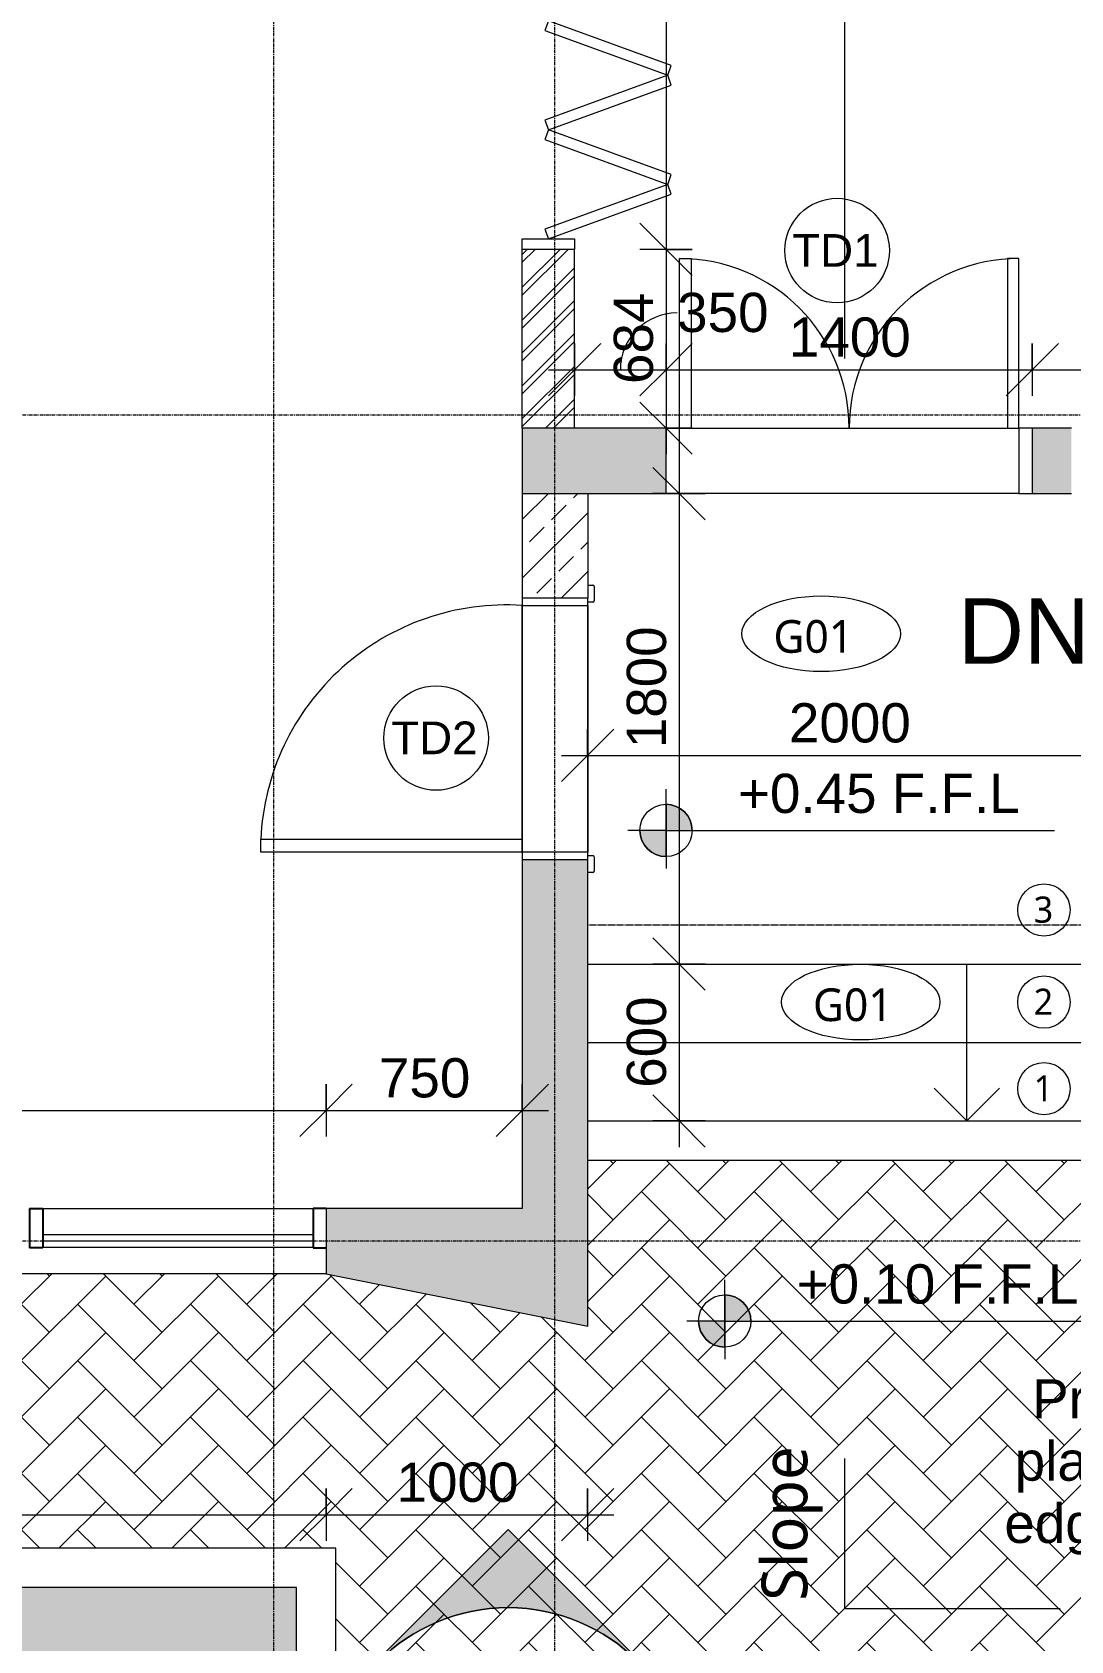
# Model space of a CAD drawing. Header units: millimetres. Extents: x -14329 to 996201, y -409013 to 338495.
# Drawn here: x -3837 to 133, y -11417 to -5263 of the extents above; entities that cross this region are included whole.
import ezdxf

# ---------------------------------------------------------------- set-up
doc = ezdxf.new("R2010")
doc.units = ezdxf.units.MM
doc.linetypes.add('Grid Line', pattern=[22.225, 12.7, -3.175, 3.175, -3.175])
doc.linetypes.add('Overhead', pattern=[3.96875, 2.38125, -1.5875])
for name, color, linetype, lineweight in [('A-ANNO-DIMS', 211, 'Continuous', 9), ('A-ANNO-DIMS-100', 211, 'Continuous', 9), ('A-ANNO-NOTE', 131, 'Continuous', 9), ('A-DETL-GENF', 92, 'Continuous', 9), ('A-DETL-THIN', 151, 'Continuous', 9), ('A-DOOR', 31, 'Continuous', 9), ('A-DOOR-FRAM', 31, 'Continuous', 18), ('A-DOOR-IDEN', 31, 'Continuous', 18), ('A-FLOR', 192, 'Continuous', 9), ('A-FLOR-LEVL-TEXT', 2, 'Continuous', 9), ('A-FLOR-OVHD', 1, 'Overhead', 18), ('A-FLOR-PATT', 8, 'Continuous', 9), ('A-GLAZ-CURT', 52, 'Continuous', 9), ('A-GLAZ-CWMG', 51, 'Continuous', 9), ('A-WALL', 113, 'Continuous', 9), ('A-WALL-PATT', 111, 'Continuous', 18), ('G-ANNO-SYMB', 111, 'Continuous', 9), ('G-ANNO-TEXT', 231, 'Continuous', 9), ('S-GRID', 1, 'Continuous', 9), ('S-STRS', 31, 'Continuous', 9), ('S-STRS-ANNO', 31, 'Continuous', 9)]:
    doc.layers.add(name, color=color, linetype=linetype, lineweight=lineweight)
doc.styles.add('Arial', font='arial.ttf', dxfattribs={"height": 250})
doc.styles.add('Arial_1', font='arial.ttf', dxfattribs={"height": 150})
doc.styles.add('Arial_4', font='arial.ttf', dxfattribs={"height": 125})
doc.styles.add('Lucida Sans Unicode_1', font='l_10646.ttf', dxfattribs={"height": 175})
doc.styles.add('Lucida Sans Unicode_3', font='l_10646.ttf', dxfattribs={"height": 125})
doc.styles.add('Lucida Sans Unicode_6', font='l_10646.ttf', dxfattribs={"height": 100})
doc.dimstyles.new('100', dxfattribs={"dimscale": 304.8, "dimtxt": 153.03891, "dimasz": 0.656168, "dimexe": 0.328084, "dimexo": 0.0625, "dimgap": 0.016404, "dimtad": 1, "dimdec": 0, "dimzin": 0, "dimdsep": 46, "dimtxsty": 'Arial_1', "dimblk1": 'OBLIQUE', "dimblk2": 'OBLIQUE', "dimsah": 1, "dimcen": 0.09, "dimdle": 0.328084, "dimazin": 0, "dimtfac": 1, "dimtdec": 4, "dimtix": 1, "dimtmove": 0, "dimatfit": 3, "dimfxl": 0.328084, "dimfxlon": 1, "dimtvp": 1, "dimtolj": 1, "dimtzin": 0, "dimarcsym": 2})
doc.dimstyles.new('100_1', dxfattribs={"dimscale": 304.8, "dimtxt": 153.03891, "dimasz": 0.656168, "dimexe": 0.328084, "dimexo": 0.0625, "dimgap": 0.016404, "dimtad": 1, "dimdec": 0, "dimzin": 0, "dimdsep": 46, "dimtxsty": 'Arial_1', "dimblk1": 'OBLIQUE', "dimblk2": 'OBLIQUE', "dimsah": 1, "dimcen": 0.09, "dimdle": 0.328084, "dimazin": 0, "dimtfac": 1, "dimtdec": 4, "dimtix": 1, "dimtmove": 2, "dimatfit": 3, "dimfxl": 0.328084, "dimfxlon": 1, "dimtvp": 1, "dimtolj": 1, "dimtzin": 0, "dimarcsym": 2})
doc.dimstyles.new('100_2', dxfattribs={"dimscale": 304.8, "dimtxt": 153.03891, "dimasz": 0.656168, "dimexe": 0.328084, "dimexo": 0.0625, "dimgap": 0.016404, "dimtad": 1, "dimdec": 0, "dimzin": 0, "dimdsep": 46, "dimtxsty": 'Arial_1', "dimblk1": 'OBLIQUE', "dimblk2": 'OBLIQUE', "dimsah": 1, "dimcen": 0.09, "dimdle": 0.328084, "dimazin": 0, "dimtfac": 1, "dimtdec": 4, "dimtix": 1, "dimtmove": 1, "dimatfit": 3, "dimfxl": 0.328084, "dimfxlon": 1, "dimtvp": 1, "dimtolj": 1, "dimtzin": 0, "dimarcsym": 2})

# ---------------------------------------------------------------- blocks, each defined once
blk = doc.blocks.new('Double_Aluminum_Door_with_Transom_6328 - TD1-1172526-Ground Floor Lvl')
at = {"layer": 'A-DOOR', "lineweight": 18}
for p, q in [((-649, 774), (-604.55, 774)), ((-649, 125), (-649, 774)), ((-604.55, 774), (-604.55, 125)), ((604.55, 774), (604.55, 125)), ((649, 774), (604.55, 774)), ((649, 125), (649, 774)), ((-604.55, 125), (-649, 125)), ((604.55, 125), (649, 125))]:
    blk.add_line(p, q, dxfattribs=at)
at = {"layer": 'A-DOOR'}
for centre, start, end in [((-649, 125), 360, 90), ((649, 125), 90, 180)]:
    blk.add_arc(centre, 649, start, end, dxfattribs=at)
at = {"layer": 'A-DOOR-FRAM'}
for p, q in [((-649, 125), (-699.8, 125)), ((-649, -125), (-649, 125)), ((699.8, 125), (649, 125)), ((649, 125), (649, -125)), ((-699.8, -125), (-649, -125)), ((649, -125), (699.8, -125))]:
    blk.add_line(p, q, dxfattribs=at)
blk = doc.blocks.new('System Panel - Glazed-685865-Ground Floor Lvl')
at = {"layer": 'A-GLAZ-CURT', "lineweight": 18}
for p, q in [((-516.7, 49.5), (516.7, 49.5)), ((-516.7, 24.5), (-516.7, 49.5)), ((516.7, 24.5), (-516.7, 24.5)), ((516.7, 24.5), (516.7, 49.5))]:
    blk.add_line(p, q, dxfattribs=at)
blk = doc.blocks.new('Rectangular Mullion - 50 x 150mm-736015-Ground Floor Lvl')
at = {"layer": 'A-GLAZ-CWMG', "lineweight": 25}
for p, q in [((25, 75), (-25, 75)), ((-25, 75), (-25, -75)), ((25, 75), (25, -75)), ((-25, -75), (25, -75))]:
    blk.add_line(p, q, dxfattribs=at)
blk = doc.blocks.new('Rectangular Mullion - 50mm x 150mm-736017-Ground Floor Lvl')
at = {"layer": 'A-GLAZ-CWMG'}
for p, q in [((-3797.2, -9762.8), (-2763.9, -9762.8)), ((-2763.9, -9912.8), (-3797.2, -9912.8))]:
    blk.add_line(p, q, dxfattribs=at)
blk = doc.blocks.new('Rectangular Mullion - 50 x 150mm-736025-Ground Floor Lvl')
at = {"layer": 'A-GLAZ-CWMG', "lineweight": 25}
for p, q in [((0, 75), (-50, 75)), ((-50, 75), (-50, -75)), ((-50, -75), (0, -75))]:
    blk.add_line(p, q, dxfattribs=at)
blk = doc.blocks.new('Panel_Fold_Door_1819 - FD1-1681618-Ground Floor Lvl')
at = {"layer": 'A-DOOR'}
for p, q in [((-1422.4, 13.7), (-1460, 0)), ((-1460, 0), (-1289, -469.8)), ((-1251.4, -456.2), (-1422.4, 13.7)), ((-1080.4, 13.7), (-1251.4, -456.2)), ((-1213.8, -469.8), (-1042.8, 0)), ((-1042.8, 0), (-1080.4, 13.7)), ((-1005.2, 13.7), (-1042.8, 0)), ((-1042.8, 0), (-871.8, -469.8)), ((-834.2, -456.2), (-1005.2, 13.7)), ((-663.2, 13.7), (-834.2, -456.2)), ((-796.6, -469.8), (-625.6, 0)), ((-625.6, 0), (-663.2, 13.7)), ((-588, 13.7), (-625.6, 0)), ((-625.6, 0), (-454.6, -469.8)), ((-417, -456.2), (-588, 13.7)), ((-246, 13.7), (-417, -456.2)), ((-379.4, -469.8), (-208.4, 0)), ((-208.4, 0), (-246, 13.7)), ((-170.8, 13.7), (-208.4, 0)), ((-208.4, 0), (-37.4, -469.8)), ((0.2, -456.2), (-170.8, 13.7)), ((-1289, -469.8), (-1251.4, -456.2)), ((-1251.4, -456.2), (-1213.8, -469.8)), ((-871.8, -469.8), (-834.2, -456.2)), ((-834.2, -456.2), (-796.6, -469.8)), ((-454.6, -469.8), (-417, -456.2)), ((-417, -456.2), (-379.4, -469.8)), ((-37.4, -469.8), (0.2, -456.2))]:
    blk.add_line(p, q, dxfattribs=at)
at = {"layer": 'A-DOOR-FRAM'}
for p, q in [((-1500, 100), (-1460, 100)), ((-1460, 100), (-1460, -100)), ((1460, 100), (1500, 100)), ((1460, -100), (1460, 100)), ((-1460, -100), (-1500, -100)), ((1500, -100), (1460, -100))]:
    blk.add_line(p, q, dxfattribs=at)
blk = doc.blocks.new('BEL-TD2-external - TD5-1377337-Ground Floor Lvl')
at = {"layer": 'A-DOOR', "lineweight": 18}
for p, q in [((-550, 125), (-550, 145)), ((-545, 150), (-490, 150)), ((-485, 145), (-485, 125)), ((485, 125), (485, 145)), ((490, 150), (545, 150)), ((550, 145), (550, 125)), ((423, -125), (423, -1125)), ((472, -125), (423, -125)), ((472, -125), (472, -1125)), ((472, -1125), (423, -1125))]:
    blk.add_line(p, q, dxfattribs=at)
at = {"layer": 'A-DOOR'}
for p, q in [((472, 125), (-472, 125)), ((-472, -125), (472, -125))]:
    blk.add_line(p, q, dxfattribs=at)
at = {"layer": 'A-DOOR', "lineweight": 18}
for centre, start, end in [((-545, 145), 90, 180), ((-490, 145), 0, 90), ((490, 145), 90, 180), ((545, 145), 0, 90)]:
    blk.add_arc(centre, 5, start, end, dxfattribs=at)
at = {"layer": 'A-DOOR'}
blk.add_arc((465, -186.7), 939.1, 176.23052, 267.43397, dxfattribs=at)
blk = doc.blocks.new('ELEVATION-TAG-2D - Name___Area_Vol_Perim-514128-Ground Floor Lvl')
at = {"layer": 'A-ANNO-NOTE'}
h = blk.add_hatch(color=256, dxfattribs=at)
edge = h.paths.add_edge_path()
edge.add_line((0, -9.991), (-9.991, 0))
edge.add_line((-9.991, 0), (-7, 0))
edge.add_arc((0, 0), 7, 180, 360)
edge.add_line((7, 0), (9.991, 0))
edge.add_line((9.991, 0), (0, -9.991))
for p, q in [((-7, 0), (-9.991, 0)), ((-9.991, 0), (0, -9.991)), ((-7, 0), (7, 0)), ((0, -9.991), (9.991, 0)), ((9.991, 0), (7, 0))]:
    blk.add_line(p, q, dxfattribs=at)
blk.add_circle((0, 0), 7, dxfattribs=at)
blk.add_arc((0, 0), 7, 180, 360, dxfattribs=at)
blk = doc.blocks.new('finishning tag - Name___Area_Vol_Perim-529287-Ground Floor Lvl')
at = {"layer": 'A-ANNO-NOTE'}
blk.add_ellipse((0, 0), major_axis=(3.03, 0), ratio=0.477888, dxfattribs=at)
blk = doc.blocks.new('BEL-DOOR TAG - BEL-DOOR TAG-559591-Ground Floor Lvl')
at = {"layer": 'A-DOOR-IDEN'}
blk.add_circle((-0.464, 0.805), 2, dxfattribs=at)
blk = doc.blocks.new('DIMBLOCK25-Ground Floor Lvl')
at = {"layer": 'A-ANNO-DIMS-100', "transparency": 16777216}
for p, q in [((-1713.9, -8029.7), (-1613.9, -7929.7)), ((-1713.9, -7929.7), (-1713.9, -8129.7)), ((-1713.9, -8029.7), (-1713.9, -7929.7)), ((286.1, -8029.7), (386.1, -7929.7)), ((286.1, -7929.7), (286.1, -8129.7)), ((286.1, -8029.7), (286.1, -7929.7)), ((-1813.9, -8029.7), (286.1, -8029.7)), ((-1713.9, -8029.7), (-1813.9, -8129.7)), ((286.1, -8029.7), (186.1, -8129.7))]:
    blk.add_line(p, q, dxfattribs=at)
at = {"layer": 'A-ANNO-DIMS-100', "color": 0, "transparency": 16777216, "insert": (-944.6, -7829.9), "char_height": 150, "width": 553.765, "attachment_point": 1, "line_spacing_factor": 0.941778, "style": 'Arial_1'}
blk.add_mtext('2000', dxfattribs=at)
blk = doc.blocks.new('_Oblique')
at = {"color": 0, "linetype": 'ByBlock', "lineweight": -2}
blk.add_line((-0.5, -0.5), (0.5, 0.5), dxfattribs=at)
blk = doc.blocks.new('DIMBLOCK32-Ground Floor Lvl')
at = {"layer": 'A-ANNO-DIMS-100', "transparency": 16777216}
for p, q in [((-1364.6, -7027.8), (-1464.6, -6927.8)), ((-1364.6, -6927.8), (-1364.6, -8828.1)), ((-1264.6, -7027.8), (-1464.6, -7027.8)), ((-1364.6, -7027.8), (-1264.6, -7127.8)), ((-1364.6, -7027.8), (-1264.6, -7027.8)), ((-1364.6, -8828.1), (-1464.6, -8728.1)), ((-1264.6, -8828.1), (-1464.6, -8828.1)), ((-1364.6, -8828.1), (-1264.6, -8928.1)), ((-1364.6, -8828.1), (-1264.6, -8828.1))]:
    blk.add_line(p, q, dxfattribs=at)
at = {"layer": 'A-ANNO-DIMS-100', "color": 0, "transparency": 16777216, "insert": (-1564.4, -8002.2), "char_height": 150, "width": 553.765, "attachment_point": 1, "rotation": 90, "line_spacing_factor": 0.941778, "style": 'Arial_1'}
blk.add_mtext('1800', dxfattribs=at)
blk = doc.blocks.new('DIMBLOCK33-Ground Floor Lvl')
at = {"layer": 'A-ANNO-DIMS-100', "transparency": 16777216}
for p, q in [((-1364.6, -8828.1), (-1464.6, -8728.1)), ((-1264.6, -8828.1), (-1464.6, -8828.1)), ((-1364.6, -8828.1), (-1364.6, -9528.1)), ((-1364.6, -8828.1), (-1264.6, -8928.1)), ((-1364.6, -8828.1), (-1264.6, -8828.1)), ((-1364.6, -9428.1), (-1464.6, -9328.1)), ((-1264.6, -9428.1), (-1464.6, -9428.1)), ((-1364.6, -9428.1), (-1264.6, -9528.1)), ((-1364.6, -9428.1), (-1264.6, -9428.1))]:
    blk.add_line(p, q, dxfattribs=at)
at = {"layer": 'A-ANNO-DIMS-100', "color": 0, "transparency": 16777216, "insert": (-1564.4, -9301.2), "char_height": 150, "width": 415.324, "attachment_point": 1, "rotation": 90, "line_spacing_factor": 0.941778, "style": 'Arial_1'}
blk.add_mtext('600', dxfattribs=at)
blk = doc.blocks.new('DIMBLOCK35-Ground Floor Lvl')
at = {"layer": 'A-ANNO-DIMS-100', "transparency": 16777216}
for p, q in [((-1414.4, -3093.6), (-1514.4, -2993.6)), ((-1314.4, -3093.6), (-1514.4, -3093.6)), ((-1414.4, -3093.6), (-1414.4, -6093.6)), ((-1414.4, -3093.6), (-1314.4, -3193.6)), ((-1414.4, -3093.6), (-1314.4, -3093.6)), ((-1414.4, -6093.6), (-1514.4, -5993.6)), ((-1314.4, -6093.6), (-1514.4, -6093.6)), ((-1414.4, -6093.6), (-1314.4, -6193.6)), ((-1414.4, -6093.6), (-1314.4, -6093.6))]:
    blk.add_line(p, q, dxfattribs=at)
at = {"layer": 'A-ANNO-DIMS-100', "color": 0, "transparency": 16777216, "insert": (-1614.2, -4573.1), "char_height": 150, "width": 553.765, "attachment_point": 1, "rotation": 90, "line_spacing_factor": 0.941778, "style": 'Arial_1'}
blk.add_mtext('3000', dxfattribs=at)
blk = doc.blocks.new('DIMBLOCK36-Ground Floor Lvl')
at = {"layer": 'A-ANNO-DIMS-100', "transparency": 16777216}
for p, q in [((-1414.4, -6093.6), (-1514.4, -5993.6)), ((-1314.4, -6093.6), (-1514.4, -6093.6)), ((-1414.4, -6093.6), (-1414.4, -6877.8)), ((-1414.4, -6093.6), (-1314.4, -6193.6)), ((-1414.4, -6093.6), (-1314.4, -6093.6)), ((-1414.4, -6777.8), (-1514.4, -6677.8)), ((-1314.4, -6777.8), (-1514.4, -6777.8)), ((-1414.4, -6777.8), (-1314.4, -6877.8)), ((-1414.4, -6777.8), (-1314.4, -6777.8))]:
    blk.add_line(p, q, dxfattribs=at)
at = {"layer": 'A-ANNO-DIMS-100', "color": 0, "transparency": 16777216, "insert": (-1614.2, -6608.8), "char_height": 150, "width": 415.324, "attachment_point": 1, "rotation": 90, "line_spacing_factor": 0.941778, "style": 'Arial_1'}
blk.add_mtext('684', dxfattribs=at)
blk = doc.blocks.new('DIMBLOCK93-Ground Floor Lvl')
at = {"layer": 'A-ANNO-DIMS-100', "transparency": 16777216}
for p, q in [((-6038.9, -9387.8), (-5938.9, -9287.8)), ((-6038.9, -9287.8), (-6038.9, -9487.8)), ((-6038.9, -9387.8), (-6038.9, -9287.8)), ((-2713.9, -9387.8), (-2613.9, -9287.8)), ((-2713.9, -9287.8), (-2713.9, -9487.8)), ((-2713.9, -9387.8), (-2713.9, -9287.8)), ((-6038.9, -9387.8), (-6138.9, -9487.8)), ((-6038.9, -9387.8), (-2713.9, -9387.8)), ((-2713.9, -9387.8), (-2813.9, -9487.8))]:
    blk.add_line(p, q, dxfattribs=at)
at = {"layer": 'A-ANNO-DIMS-100', "color": 0, "transparency": 16777216, "insert": (-4607.1, -9188), "char_height": 150, "width": 553.765, "attachment_point": 1, "line_spacing_factor": 0.941778, "style": 'Arial_1'}
blk.add_mtext('3325', dxfattribs=at)
blk = doc.blocks.new('DIMBLOCK94-Ground Floor Lvl')
at = {"layer": 'A-ANNO-DIMS-100', "transparency": 16777216}
for p, q in [((-2713.9, -9387.8), (-2613.9, -9287.8)), ((-2713.9, -9287.8), (-2713.9, -9487.8)), ((-2713.9, -9387.8), (-2713.9, -9287.8)), ((-1963.9, -9387.8), (-1863.9, -9287.8)), ((-1963.9, -9287.8), (-1963.9, -9487.8)), ((-1963.9, -9387.8), (-1963.9, -9287.8)), ((-2713.9, -9387.8), (-2813.9, -9487.8)), ((-2713.9, -9387.8), (-1863.9, -9387.8)), ((-1963.9, -9387.8), (-2063.9, -9487.8))]:
    blk.add_line(p, q, dxfattribs=at)
at = {"layer": 'A-ANNO-DIMS-100', "color": 0, "transparency": 16777216, "insert": (-2511.9, -9188), "char_height": 150, "width": 415.324, "attachment_point": 1, "line_spacing_factor": 0.941778, "style": 'Arial_1'}
blk.add_mtext('750', dxfattribs=at)
blk = doc.blocks.new('DIMBLOCK95-Ground Floor Lvl')
at = {"layer": 'A-ANNO-DIMS-100', "transparency": 16777216}
for p, q in [((-1763.9, -6554), (-1663.9, -6454)), ((-1763.9, -6454), (-1763.9, -6654)), ((-1763.9, -6554), (-1763.9, -6454)), ((-1413.9, -6554), (-1313.9, -6454)), ((-1413.9, -6454), (-1413.9, -6654)), ((-1413.9, -6554), (-1413.9, -6454)), ((-1863.9, -6554), (-1413.9, -6554)), ((-1763.9, -6554), (-1863.9, -6654)), ((-1413.9, -6554), (-1513.9, -6654))]:
    blk.add_line(p, q, dxfattribs=at)
blk.add_ellipse((-1372, -6554), major_axis=(0, 217.1), ratio=0.998856, start_param=0, end_param=1.570796, dxfattribs=at)
at = {"layer": 'A-ANNO-DIMS-100', "color": 0, "transparency": 16777216, "insert": (-1372, -6259.9), "char_height": 150, "width": 415.324, "attachment_point": 1, "line_spacing_factor": 0.941778, "style": 'Arial_1'}
blk.add_mtext('350', dxfattribs=at)
blk = doc.blocks.new('DIMBLOCK96-Ground Floor Lvl')
at = {"layer": 'A-ANNO-DIMS-100', "transparency": 16777216}
for p, q in [((-1413.9, -6554), (-1313.9, -6454)), ((-1413.9, -6454), (-1413.9, -6654)), ((-1413.9, -6554), (-1413.9, -6454)), ((-14.3, -6554), (85.7, -6454)), ((-14.3, -6454), (-14.3, -6654)), ((-14.3, -6554), (-14.3, -6454)), ((-1413.9, -6554), (-1513.9, -6654)), ((-1413.9, -6554), (-14.3, -6554)), ((-14.3, -6554), (-114.3, -6654))]:
    blk.add_line(p, q, dxfattribs=at)
at = {"layer": 'A-ANNO-DIMS-100', "color": 0, "transparency": 16777216, "insert": (-944.8, -6354.3), "char_height": 150, "width": 553.765, "attachment_point": 1, "line_spacing_factor": 0.941778, "style": 'Arial_1'}
blk.add_mtext('1400', dxfattribs=at)
blk = doc.blocks.new('DIMBLOCK97-Ground Floor Lvl')
at = {"layer": 'A-ANNO-DIMS-100', "transparency": 16777216}
for p, q in [((-14.3, -6554), (85.7, -6454)), ((-14.3, -6454), (-14.3, -6654)), ((-14.3, -6554), (-14.3, -6454)), ((885.6, -6554), (985.6, -6454)), ((885.6, -6454), (885.6, -6654)), ((885.6, -6554), (885.6, -6454)), ((-14.3, -6554), (-114.3, -6654)), ((-14.3, -6554), (885.6, -6554)), ((885.6, -6554), (785.6, -6654))]:
    blk.add_line(p, q, dxfattribs=at)
at = {"layer": 'A-ANNO-DIMS-100', "color": 0, "transparency": 16777216, "insert": (262.6, -6354.3), "char_height": 150, "width": 415.324, "attachment_point": 1, "line_spacing_factor": 0.941778, "style": 'Arial_1'}
blk.add_mtext('900', dxfattribs=at)
blk = doc.blocks.new('DIMBLOCK117-Ground Floor Lvl')
at = {"layer": 'A-ANNO-DIMS-100', "transparency": 16777216}
for p, q in [((-6038.9, -10934.7), (-5938.9, -10834.7)), ((-6038.9, -10834.7), (-6038.9, -11034.7)), ((-6038.9, -10934.7), (-6038.9, -10834.7)), ((-2713.9, -10934.7), (-2613.9, -10834.7)), ((-2713.9, -10834.7), (-2713.9, -11034.7)), ((-2713.9, -10934.7), (-2713.9, -10834.7)), ((-6038.9, -10934.7), (-6138.9, -11034.7)), ((-6038.9, -10934.7), (-2713.9, -10934.7)), ((-2713.9, -10934.7), (-2813.9, -11034.7))]:
    blk.add_line(p, q, dxfattribs=at)
at = {"layer": 'A-ANNO-DIMS-100', "color": 0, "transparency": 16777216, "insert": (-4607.1, -10735), "char_height": 150, "width": 553.765, "attachment_point": 1, "line_spacing_factor": 0.941778, "style": 'Arial_1'}
blk.add_mtext('3325', dxfattribs=at)
blk = doc.blocks.new('DIMBLOCK118-Ground Floor Lvl')
at = {"layer": 'A-ANNO-DIMS-100', "transparency": 16777216}
for p, q in [((-2713.9, -10934.7), (-2613.9, -10834.7)), ((-2713.9, -10834.7), (-2713.9, -11034.7)), ((-2713.9, -10934.7), (-2713.9, -10834.7)), ((-1713.9, -10934.7), (-1613.9, -10834.7)), ((-1713.9, -10834.7), (-1713.9, -11034.7)), ((-1713.9, -10934.7), (-1713.9, -10834.7)), ((-2713.9, -10934.7), (-2813.9, -11034.7)), ((-2713.9, -10934.7), (-1613.9, -10934.7)), ((-1713.9, -10934.7), (-1813.9, -11034.7))]:
    blk.add_line(p, q, dxfattribs=at)
at = {"layer": 'A-ANNO-DIMS-100', "color": 0, "transparency": 16777216, "insert": (-2444.6, -10735), "char_height": 150, "width": 553.765, "attachment_point": 1, "line_spacing_factor": 0.941778, "style": 'Arial_1'}
blk.add_mtext('1000', dxfattribs=at)
blk = doc.blocks.new('125-lvl - BEL-LVL-1026112-Ground Floor Lvl')
at = {"layer": 'A-ANNO-NOTE'}
h = blk.add_hatch(color=256, dxfattribs=at)
edge = h.paths.add_edge_path()
edge.add_line((0, 0), (0, 1))
edge.add_arc((0, 0), 1, 0, 90, ccw=False)
edge.add_line((1, 0), (0, 0))
h = blk.add_hatch(color=256, dxfattribs=at)
edge = h.paths.add_edge_path()
edge.add_line((0, 0), (0, -1))
edge.add_arc((0, 0), 1, 180, 270, ccw=False)
edge.add_line((-1, 0), (0, 0))
for p, q in [((0, 0), (0, 1.576)), ((0, 1), (0, 0)), ((0, 0), (-1.454, 0)), ((0, 0), (-1, 0)), ((0, 0), (2.778, 0)), ((0, 0), (0, -1.457)), ((0, -1), (0, 0)), ((0, 0), (1, 0)), ((2.778, 0), (14.847, 0))]:
    blk.add_line(p, q, dxfattribs=at)
blk.add_circle((0, 0), 1, dxfattribs=at)
for start, end in [(0, 90), (180, 270)]:
    blk.add_arc((0, 0), 1, start, end, dxfattribs=at)
blk = doc.blocks.new('step-numbering - External finishes-tag-1023582-Ground Floor Lvl')
at = {"layer": 'A-ANNO-NOTE'}
blk.add_circle((0, 0), 1, dxfattribs=at)

msp = doc.modelspace()

# ---------------------------------------------------------------- hatches: boundary and pattern name
at = {"layer": 'A-DETL-GENF'}
h = msp.add_hatch(color=8, dxfattribs=at)
h.paths.add_polyline_path([(336.149, -18077.829), (723.647, -18077.829), (723.647, -17877.829), (323.649, -17877.829), (323.649, -18077.829), (334.922, -18077.829)])
h.paths.add_polyline_path([(6323.647, -18077.829), (6723.647, -18077.829), (6723.647, -17877.829), (6323.647, -17877.829), (6323.647, -17977.829)])
h.paths.add_polyline_path([(323.649, -13377.849), (523.649, -13377.849), (523.649, -12977.849), (323.649, -12977.849), (323.649, -13117.849)])
h.paths.add_polyline_path([(6723.647, -12077.869), (6723.647, -11677.869), (6523.647, -11677.869), (6523.647, -12077.869), (6710.744, -12077.869)])
h.paths.add_polyline_path([(-7038.853, -11212.83), (-7038.853, -10212.83), (-6038.853, -10012.83), (-6038.853, -9762.83), (-7238.853, -9762.83), (-7238.853, -11212.83)])
h.paths.add_polyline_path([(-1713.853, -10212.83), (-1713.853, -8428.114), (-1963.853, -8428.114), (-1963.853, -9762.83), (-2713.853, -9762.83), (-2713.853, -10012.83), (-1868.782, -10181.844)])
h.paths.add_polyline_path([(3486.147, -7027.83), (3736.147, -7027.83), (3736.147, -6227.83), (3486.147, -6227.83), (3486.147, -6777.83)])
h.paths.add_polyline_path([(3522.2, -2962.83), (3736.147, -2962.83), (3736.147, -2162.83), (3486.147, -2162.83), (3486.147, -2962.83)])
h.paths.add_polyline_path([(-7038.853, -2762.83), (-6988.853, -2762.83), (-6988.853, -2162.83), (-7238.853, -2162.83), (-7238.853, -2762.83), (-7049.664, -2762.83)])
h.paths.add_polyline_path([(-3038.853, -2362.83), (-3038.853, -2162.83), (-5813.853, -2162.83), (-5813.853, -2362.83), (-3138.853, -2362.83)])
h.paths.add_polyline_path([(-5232.186, 437.17), (-3038.853, 437.17), (-3038.853, 637.17), (-5813.853, 637.17), (-5813.853, 437.17), (-5738.853, 437.17)])
h.paths.add_polyline_path([(-6988.853, 437.17), (-6989.707, 1037.17), (-7238.853, 1037.17), (-7238.853, 437.17), (-7038.853, 437.17)])
h.paths.add_polyline_path([(3486.147, 4222.17), (3736.147, 4222.17), (3736.147, 5022.17), (3486.147, 5022.17), (3486.147, 4772.17)])
h.paths.add_polyline_path([(-2838.853, 4772.17), (-2788.853, 4772.17), (-2788.853, 7137.17), (-3788.853, 7137.17), (-3788.853, 6787.17), (-3038.853, 6787.17), (-3038.853, 4772.17), (-2842.403, 4772.17)])
h.paths.add_polyline_path([(-6803.327, 6787.17), (-6238.853, 6787.17), (-6238.853, 7137.17), (-7238.853, 7137.17), (-7238.853, 6787.17), (-7038.853, 6787.17)])
h = msp.add_hatch(color=9, dxfattribs=at)
h.paths.add_polyline_path([(2685.647, -7027.83), (2835.647, -7027.83), (2835.647, -6777.83), (2685.647, -6777.83), (2685.647, -7007.83)])
h.paths.add_polyline_path([(735.647, -7027.83), (885.647, -7027.83), (885.647, -6777.83), (735.647, -6777.83), (735.647, -6819.501)])
h.paths.add_polyline_path([(-14.253, -7027.83), (135.747, -7027.83), (135.747, -6777.83), (-14.253, -6777.83), (-14.253, -6914.375)])
h.paths.add_polyline_path([(-1413.853, -7027.83), (-1413.853, -6777.83), (-1963.853, -6777.871), (-1963.853, -7027.83), (-1713.853, -7027.83)])
h.paths.add_polyline_path([(-7118.853, -5262.83), (-7038.853, -5262.83), (-7038.853, -5062.83), (-7238.853, -5062.83), (-7238.853, -5262.83), (-7120.432, -5262.83)])
h.paths.add_polyline_path([(-3263.853, -4062.83), (-3163.853, -4062.83), (-3163.853, -3862.83), (-3263.853, -3862.83), (-3263.853, -4057.635)])
h.paths.add_polyline_path([(-5188.853, -4062.83), (-5088.853, -4062.83), (-5088.853, -3862.83), (-5188.853, -3862.83), (-5188.853, -3967.958)])
h.paths.add_polyline_path([(-1863.853, -3093.628), (-1763.853, -3093.628), (-1763.853, -2943.628), (-1963.853, -2943.628), (-1963.853, -3093.626), (-1938.853, -3093.628)])
h.paths.add_polyline_path([(-1763.853, -2362.83), (-1763.853, -2162.83), (-2038.853, -2162.83), (-2038.853, -2362.83), (-1863.853, -2362.83)])
h.paths.add_polyline_path([(-38.853, -2277.833), (-38.853, -2027.833), (-138.853, -2027.833), (-138.853, -2277.833)])
h.paths.add_polyline_path([(3786.147, -2162.83), (3786.147, -1562.83), (3486.147, -1562.83), (3486.147, -2162.83), (3736.147, -2162.83)])
h.paths.add_polyline_path([(3736.147, -627.833), (3736.147, -477.83), (3486.147, -477.83), (3486.147, -627.833)])
h.paths.add_polyline_path([(-2138.853, 437.17), (-1938.853, 437.17), (-1938.853, 687.17), (-2138.853, 687.17), (-2138.853, 454.948)])
h.paths.add_polyline_path([(3786.147, 1322.17), (3786.147, 1922.17), (3486.147, 1922.17), (3486.147, 1322.17), (3736.147, 1322.17)])
h.paths.add_polyline_path([(-138.853, 1922.17), (-38.853, 1922.17), (-38.853, 2122.17), (-138.853, 2122.17), (-138.853, 2022.17)])
h.paths.add_polyline_path([(-2138.853, 1922.17), (-1938.853, 1922.17), (-1938.853, 2122.17), (-2138.853, 2122.17), (-2138.853, 1967.625)])
h.paths.add_polyline_path([(-3038.853, 1922.17), (-2838.853, 1922.17), (-2838.853, 2122.17), (-3038.853, 2122.17)])
h.paths.add_polyline_path([(2886.147, 2522.17), (2986.147, 2522.17), (2986.147, 2622.17), (2886.147, 2622.17)])
h.paths.add_polyline_path([(-7238.853, 3337.17), (-7038.853, 3337.17), (-7038.853, 3537.17), (-7238.853, 3537.17)])
h.paths.add_polyline_path([(-2113.853, 4772.17), (-1963.853, 4772.17), (-1963.853, 5022.17), (-2113.853, 5022.17), (-2113.853, 4780.235)])
h.paths.add_polyline_path([(786.147, 4772.17), (786.147, 5022.17), (636.147, 5022.17), (636.147, 4772.17)])
h.paths.add_polyline_path([(1986.147, 4772.17), (1986.147, 5022.17), (1686.147, 5022.17), (1686.147, 4772.17), (1886.147, 4772.17)])
h.paths.add_polyline_path([(-1013.853, 4772.17), (-1013.853, 5022.17), (-1363.853, 5022.17), (-1363.853, 4772.17), (-1163.853, 4772.17)])
h.paths.add_polyline_path([(-63.853, 4772.17), (-63.853, 5022.17), (-213.853, 5022.17), (-213.853, 4772.17)])
h.paths.add_polyline_path([(2886.147, 4772.17), (3036.147, 4772.17), (3036.147, 5022.17), (2886.147, 5022.17), (2886.147, 4925.073)])
at = {"layer": 'A-FLOR-PATT'}
h = msp.add_hatch(dxfattribs=at)
h.set_pattern_fill('FP_6', color=256, style=0, pattern_type=2)
h.set_pattern_definition([(0, (0, 0), (812.8, 203.2), [33.528, -576.072, 33.528, -576.072, -3251.2]), (0, (0, 0), (812.8, 203.2), [-1219.2, 33.528, -1185.672, 33.528, -576.072, -1422.4]), (0, (0, 0), (812.8, 203.2), [-3048, 33.528, -372.872, 33.528, -982.472]), (120, (304.8, 101.6), (-582.3764, 602.3054), [33.528, -576.072, 33.528, -576.072, -3251.2]), (120, (304.8, 101.6), (-582.3764, 602.3054), [-1219.2, 33.528, -1185.672, 33.528, -576.072, -1422.4]), (120, (304.8, 101.6), (-582.3764, 602.3054), [-3048, 33.528, -372.872, 33.528, -982.472]), (240, (406.4, 508), (-230.4236, -805.5054), [33.528, -576.072, 33.528, -576.072, -3251.2]), (240, (406.4, 508), (-230.4236, -805.5054), [-1219.2, 33.528, -1185.672, 33.528, -576.072, -1422.4]), (240, (406.4, 508), (-230.4236, -805.5054), [-3048, 33.528, -372.872, 33.528, -982.472])])
h.paths.add_polyline_path([(-7038.853, -16577.829), (-2826.351, -16577.829), (-2826.351, -11212.83), (-7038.853, -11212.83), (-7038.853, -14896.894)])
h.paths.add_polyline_path([(6736.147, -9862.83), (6736.147, 12922.171), (-4138.853, 12922.171), (-4138.853, 9972.171), (5886.147, 9972.171), (5886.147, -9862.83), (6031.269, -9862.83)])
h = msp.add_hatch(dxfattribs=at)
h.set_pattern_fill('FP_4', color=256, style=0, pattern_type=2)
h.set_pattern_definition([(45, (0, 0), (0, 215.5261), [457.2, -152.4]), (135, (107.76, 107.76), (1e-14, 215.5261), [457.2, -152.4])])
h.paths.add_polyline_path([(323.649, -17877.829), (323.649, -16777.849), (273.649, -16777.849), (273.649, -16077.849), (323.649, -16077.849), (323.649, -13677.849), (273.649, -13677.849), (273.649, -12977.849), (323.649, -12977.849), (323.649, -11677.869), (6736.147, -11677.869), (6736.147, -10012.83), (5736.147, -10012.83), (5736.147, -8377.83), (1035.647, -9578.114), (-1713.853, -9578.114), (-1713.853, -10212.83), (-2713.853, -10012.83), (-6038.853, -10012.83), (-7038.853, -10212.83), (-7038.853, -11062.83), (-2676.351, -11062.83), (-2676.351, -16727.829), (-6838.853, -16727.829), (-6838.853, -16827.83), (-6738.853, -16827.83), (-6738.853, -17627.83), (-6838.853, -17627.83), (-6838.853, -17777.829), (-3438.853, -17777.829), (-3438.853, -17877.829), (17.19, -17877.829)])
h.paths.add_polyline_path([(-6743.008, -17624.83), (-6741.853, -17624.83), (-6743.008, -16830.83), (-6838.853, -16830.83), (-6838.853, -16832.805), (-6743.008, -16832.805), (-6743.008, -17623.675)])
at = {"layer": 'A-WALL-PATT', "lineweight": 9}
h = msp.add_hatch(dxfattribs=at)
h.set_pattern_fill('FP_2', color=256, style=0, pattern_type=2)
h.set_pattern_definition([(45, (0, 0), (-62.8618, 62.8618), []), (45, (0, 95.25), (-62.8618, 62.8618), [])])
h.paths.add_polyline_path([(-1763.853, -6777.83), (-1763.853, -6093.628), (-1963.853, -6093.63), (-1963.853, -6777.83), (-1863.853, -6777.83)])
h.paths.add_polyline_path([(-1784.378, -2943.628), (-1763.853, -2943.628), (-1763.853, -2362.83), (-1963.853, -2362.83), (-1963.853, -2943.628), (-1863.853, -2943.628)])
h = msp.add_hatch(dxfattribs=at)
h.set_pattern_fill('FP_1', color=256, style=0, pattern_type=2)
h.set_pattern_definition([(45, (0, 0), (-112.2532, 112.2532), []), (45, (112.25, 0), (-112.2532, 112.2532), [79.375, -39.687])])
h.paths.add_polyline_path([(-1713.853, -7428.114), (-1713.853, -7027.83), (-1963.853, -7027.83), (-1963.853, -7428.114), (-1938.853, -7428.114)])

# ---------------------------------------------------------------- linework, layer by layer
at = {"layer": 'A-DETL-THIN'}
for p, q in [((-1413.853, -6777.83), (-1963.853, -6777.83)), ((-1963.853, -6777.83), (-1963.853, -7027.83)), ((-1413.853, -7027.83), (-1413.853, -6777.83)), ((135.747, -6777.83), (-14.253, -6777.83)), ((-14.253, -6777.83), (-14.253, -7027.83)), ((-1963.853, -7027.83), (-1413.853, -7027.83)), ((-14.253, -7027.83), (135.747, -7027.83)), ((-1713.853, -7428.114), (-1963.853, -7428.114)), ((-1963.853, -7428.114), (-1963.853, -7456.114)), ((-1713.853, -7456.114), (-1713.853, -7428.114)), ((-1963.853, -7456.114), (-1713.853, -7456.114)), ((-1713.853, -8400.114), (-1963.853, -8400.114)), ((-1963.853, -8400.114), (-1963.853, -8428.114)), ((-1963.853, -8428.114), (-1963.853, -9762.83)), ((-1963.853, -8428.114), (-1713.853, -8428.114)), ((-1713.853, -8428.114), (-1713.853, -8400.114)), ((-1713.853, -10212.83), (-1713.853, -8428.114)), ((-1963.853, -9762.83), (-2713.853, -9762.83)), ((-2713.853, -9762.83), (-2713.853, -10012.83)), ((-2713.853, -10012.83), (-1713.853, -10212.83))]:
    msp.add_line(p, q, dxfattribs=at)
at = {"layer": 'A-FLOR'}
for p, q in [((-1363.053, -6777.83), (-65.053, -6777.83)), ((-1713.853, -9578.114), (1035.647, -9578.114)), ((-2676.351, -11062.83), (-7038.853, -11062.83)), ((-2676.351, -16727.829), (-2676.351, -11062.83))]:
    msp.add_line(p, q, dxfattribs=at)
at = {"layer": 'A-FLOR-OVHD'}
msp.add_line((-1713.853, -8677.869), (3186.147, -8677.869), dxfattribs=at)
at = {"layer": 'A-WALL', "lineweight": 18}
for p, q in [((-1963.853, -6777.83), (-1963.853, -6093.628)), ((-1763.853, -6093.628), (-1963.853, -6093.628)), ((-1763.853, -6777.83), (-1763.853, -6093.628)), ((-1963.853, -7027.83), (-1963.853, -7428.114)), ((-1713.853, -7027.83), (-1713.853, -7428.114))]:
    msp.add_line(p, q, dxfattribs=at)
at = {"layer": 'A-WALL'}
for p, q in [((-65.053, -7027.83), (-1363.053, -7027.83)), ((-1963.853, -8400.114), (-1963.853, -7456.114)), ((-1713.853, -7456.114), (-1713.853, -8400.114)), ((-2713.853, -10012.83), (-6038.853, -10012.83)), ((-2826.351, -11212.83), (-7038.853, -11212.83)), ((-2826.351, -16577.829), (-2826.351, -11212.83))]:
    msp.add_line(p, q, dxfattribs=at)
at = {"layer": 'G-ANNO-SYMB'}
for p, q in [((-730.833, -6511.195), (-730.833, -2060.117)), ((-730.833, -11294.049), (-730.833, -10718.806)), ((92.584, -11294.049), (-730.833, -11294.049))]:
    msp.add_line(p, q, dxfattribs=at)
at = {"layer": 'S-GRID', "linetype": 'Grid Line'}
for p, q in [((-2913.853, -12055.578), (-2913.853, 15091.43)), ((-1838.853, -12055.578), (-1838.853, 15091.43)), ((7895.601, -6727.83), (-11133.357, -6727.83)), ((7895.601, -9887.83), (-11133.357, -9887.83))]:
    msp.add_line(p, q, dxfattribs=at)
at = {"layer": 'S-STRS'}
for p, q in [((-65.053, -7027.83), (-1363.053, -7027.83)), ((-1713.853, -7456.114), (-1713.853, -8400.114)), ((-1713.853, -8828.114), (286.147, -8828.114)), ((-1713.853, -9128.114), (586.147, -9128.114)), ((-1713.853, -9428.114), (886.147, -9428.114))]:
    msp.add_line(p, q, dxfattribs=at)
at = {"layer": 'S-STRS-ANNO'}
for p, q in [((-263.851, -9128.114), (-263.851, -8828.114)), ((-263.851, -9428.114), (-263.851, -9128.114)), ((-263.851, -9428.114), (-388.851, -9303.114)), ((-263.851, -9428.114), (-138.851, -9303.114))]:
    msp.add_line(p, q, dxfattribs=at)

# ---------------------------------------------------------------- block references
at = {"layer": 'A-ANNO-NOTE', "xscale": 100, "yscale": 100, "zscale": 100}
for name, p in [('finishning tag - Name___Area_Vol_Perim-529287-Ground Floor Lvl', (-821.179, -7564.308)), ('125-lvl - BEL-LVL-1026112-Ground Floor Lvl', (-1414.307, -8316.719)), ('step-numbering - External finishes-tag-1023582-Ground Floor Lvl', (30.452, -8620.928)), ('finishning tag - Name___Area_Vol_Perim-529287-Ground Floor Lvl', (-670.099, -8973.325)), ('step-numbering - External finishes-tag-1023582-Ground Floor Lvl', (30.452, -8973.325)), ('step-numbering - External finishes-tag-1023582-Ground Floor Lvl', (30.452, -9304.532)), ('125-lvl - BEL-LVL-1026112-Ground Floor Lvl', (-1189.937, -10193.425))]:
    msp.add_blockref(name, p, dxfattribs=at)
at = {"layer": 'A-ANNO-NOTE', "xscale": 100, "yscale": 100, "zscale": 100, "rotation": 180}
msp.add_blockref('ELEVATION-TAG-2D - Name___Area_Vol_Perim-514128-Ground Floor Lvl', (-2017.945, -11989.906), dxfattribs=at)
at = {"layer": 'A-DOOR'}
for name, p, rotation in [('Panel_Fold_Door_1819 - FD1-1681618-Ground Floor Lvl', (-1863.853, -4593.628), 89.99999999999991), ('BEL-TD2-external - TD5-1377337-Ground Floor Lvl', (-1838.853, -7928.114), 269.9999999999999)]:
    msp.add_blockref(name, p, dxfattribs=dict(at, rotation=rotation))
msp.add_blockref('Double_Aluminum_Door_with_Transom_6328 - TD1-1172526-Ground Floor Lvl', (-714.053, -6902.83), dxfattribs=at)
at = {"layer": 'A-DOOR-IDEN', "xscale": 99.99999999999993, "yscale": 99.99999999999993, "zscale": 99.99999999999993}
for p in [(-714.053, -6178.955), (-2246.995, -8043.626)]:
    msp.add_blockref('BEL-DOOR TAG - BEL-DOOR TAG-559591-Ground Floor Lvl', p, dxfattribs=at)
at = {"layer": 'A-GLAZ-CURT', "lineweight": 18, "rotation": 180}
msp.add_blockref('System Panel - Glazed-685865-Ground Floor Lvl', (-3280.519, -9837.83), dxfattribs=at)
at = {"layer": 'A-GLAZ-CWMG', "lineweight": 25, "extrusion": (0, 0, -1)}
msp.add_blockref('Rectangular Mullion - 50 x 150mm-736015-Ground Floor Lvl', (3822.186, -9837.83), dxfattribs=at)
at = {"layer": 'A-GLAZ-CWMG'}
for name, p in [('Rectangular Mullion - 50mm x 150mm-736017-Ground Floor Lvl', (0, 0)), ('Rectangular Mullion - 50 x 150mm-736025-Ground Floor Lvl', (-2713.853, -9837.83))]:
    msp.add_blockref(name, p, dxfattribs=at)

# ---------------------------------------------------------------- texts
at = {"layer": 'A-ANNO-NOTE', "attachment_point": 1}
for s, insert, char_height, width, style in [('G01', (-1003.763, -7512.001), 125, 432.91125, 'Lucida Sans Unicode_3'), ('+0.45 F.F.L', (-1139.548, -8099.85), 150, 1338.81813, 'Arial_1'), ('3', (-8.819, -8569.506), 100, 104.21937, 'Lucida Sans Unicode_6'), ('G01', (-852.682, -8921.017), 125, 432.91125, 'Lucida Sans Unicode_3'), ('2', (-8.819, -8921.903), 100, 104.21937, 'Lucida Sans Unicode_6'), ('1', (-8.819, -9253.11), 100, 104.21937, 'Lucida Sans Unicode_6'), ('+0.10 F.F.L', (-915.179, -9976.556), 150, 1338.81813, 'Arial_1')]:
    msp.add_mtext(s, dxfattribs=dict(at, insert=insert, char_height=char_height, width=width, style=style))
at = {"layer": 'A-DOOR-IDEN', "lineweight": 9, "char_height": 125, "width": 408.86062, "attachment_point": 1, "style": 'Arial_4'}
for s, insert in [('TD1', (-931.805, -6035.346)), ('TD2', (-2464.748, -7900.017))]:
    msp.add_mtext(s, dxfattribs=dict(at, insert=insert))
at = {"layer": 'G-ANNO-TEXT', "color": 7, "char_height": 150, "attachment_point": 1, "style": 'Arial_1'}
for s, insert, width in [('Precast concrete flat kerb ', (-15.104, -10416.261), 2950.21), ('placed flat in interlocktile at ', (-81.25, -10654.386), 3110.5475), ('edges continious full length.', (-120.937, -10892.511), 3134.59812)]:
    msp.add_mtext(s, dxfattribs=dict(at, insert=insert, width=width))
at = {"layer": 'G-ANNO-TEXT', "color": 7, "insert": (-1049.237, -11263.474), "char_height": 175, "width": 785.65375, "attachment_point": 1, "rotation": 90, "style": 'Lucida Sans Unicode_1'}
msp.add_mtext('Slope', dxfattribs=at)

# ---------------------------------------------------------------- dimensions: what is measured, and where the dimension line sits
at = {"layer": 'A-ANNO-DIMS'}
for base, p1, p2, override, picture, middle in [((-1414.44, -6093.628), (-1314.44, -3093.628), (-1314.44, -6093.628), {"dimpost": '<>', "dimfxl": 3000}, 'DIMBLOCK35-Ground Floor Lvl', (-1514.175, -4296.255)), ((-1364.632, -8828.114), (-1264.632, -7027.83), (-1264.632, -8828.114), {"dimpost": '<>', "dimfxl": 1800.283693}, 'DIMBLOCK32-Ground Floor Lvl', (-1464.367, -7725.327))]:
    dim = msp.add_linear_dim(base=base, p1=p1, p2=p2, angle=90, dimstyle='100_1', override=override, dxfattribs=at)
    dim.commit()
    dim.dimension.update_dxf_attribs({"geometry": picture, "text_midpoint": middle, "dimtype": 160, "text_rotation": 90})
for base, p1, p2, override, picture, middle in [((-1414.44, -6777.83), (-1314.44, -6093.628), (-1314.44, -6777.83), {"dimpost": '<>', "dimfxl": 684.202014}, 'DIMBLOCK36-Ground Floor Lvl', (-1496.026, -6435.729)), ((-1364.632, -9428.114), (-1264.632, -8828.114), (-1264.632, -9428.114), {"dimpost": '<>', "dimfxl": 600}, 'DIMBLOCK33-Ground Floor Lvl', (-1446.218, -9128.114))]:
    dim = msp.add_linear_dim(base=base, p1=p1, p2=p2, angle=90, dimstyle='100', override=override, dxfattribs=at)
    dim.commit()
    dim.dimension.update_dxf_attribs({"geometry": picture, "text_midpoint": middle})
dim = msp.add_linear_dim(base=(-1413.853, -6554.01), p1=(-1763.853, -6454.01), p2=(-1413.853, -6454.01), dimstyle='100_2', override={"dimpost": '<>', "dimfxl": 350.000234}, dxfattribs=at)
dim.commit()
dim.dimension.update_dxf_attribs({"geometry": 'DIMBLOCK95-Ground Floor Lvl', "text_midpoint": (-1164.352, -6359.91), "dimtype": 160})
for base, p1, p2, override, picture, middle in [((-14.253, -6554.01), (-1413.853, -6454.01), (-14.253, -6454.01), {"dimpost": '<>', "dimfxl": 1399.6}, 'DIMBLOCK96-Ground Floor Lvl', (-714.053, -6472.424)), ((885.647, -6554.01), (-14.253, -6454.01), (885.647, -6454.01), {"dimpost": '<>', "dimfxl": 899.899766}, 'DIMBLOCK97-Ground Floor Lvl', (435.697, -6472.424)), ((286.147, -8029.66), (-1713.853, -7929.66), (286.147, -7929.66), {"dimpost": '<>', "dimfxl": 2000}, 'DIMBLOCK25-Ground Floor Lvl', (-713.853, -7948.074)), ((-2713.853, -9387.768), (-6038.853, -9287.768), (-2713.853, -9287.768), {"dimpost": '<>', "dimfxl": 3325.000234}, 'DIMBLOCK93-Ground Floor Lvl', (-4376.353, -9306.131)), ((-1963.853, -9387.768), (-2713.853, -9287.768), (-1963.853, -9287.768), {"dimpost": '<>', "dimfxl": 750}, 'DIMBLOCK94-Ground Floor Lvl', (-2338.853, -9306.182)), ((-2713.853, -10934.737), (-6038.853, -10834.737), (-2713.853, -10834.737), {"dimpost": '<>', "dimfxl": 3325.000234}, 'DIMBLOCK117-Ground Floor Lvl', (-4376.353, -10853.1)), ((-1713.853, -10934.737), (-2713.853, -10834.737), (-1713.853, -10834.737), {"dimpost": '<>', "dimfxl": 1000}, 'DIMBLOCK118-Ground Floor Lvl', (-2213.853, -10853.151))]:
    dim = msp.add_linear_dim(base=base, p1=p1, p2=p2, dimstyle='100', override=override, dxfattribs=at)
    dim.commit()
    dim.dimension.update_dxf_attribs({"geometry": picture, "text_midpoint": middle})

# ---------------------------------------------------------------- next in the draw order: texts
at = {"layer": 'A-FLOR-LEVL-TEXT', "insert": (-298.346, -7428.727), "char_height": 250, "width": 602.73786, "attachment_point": 1, "line_spacing_factor": 0.941778, "style": 'Arial', "bg_fill": 3, "box_fill_scale": 1.25, "bg_fill_color": 256, "bg_fill_true_color": 13158600, "bg_fill_transparency": 0}
msp.add_mtext('DN', dxfattribs=at)

doc.saveas('drawing.dxf')
